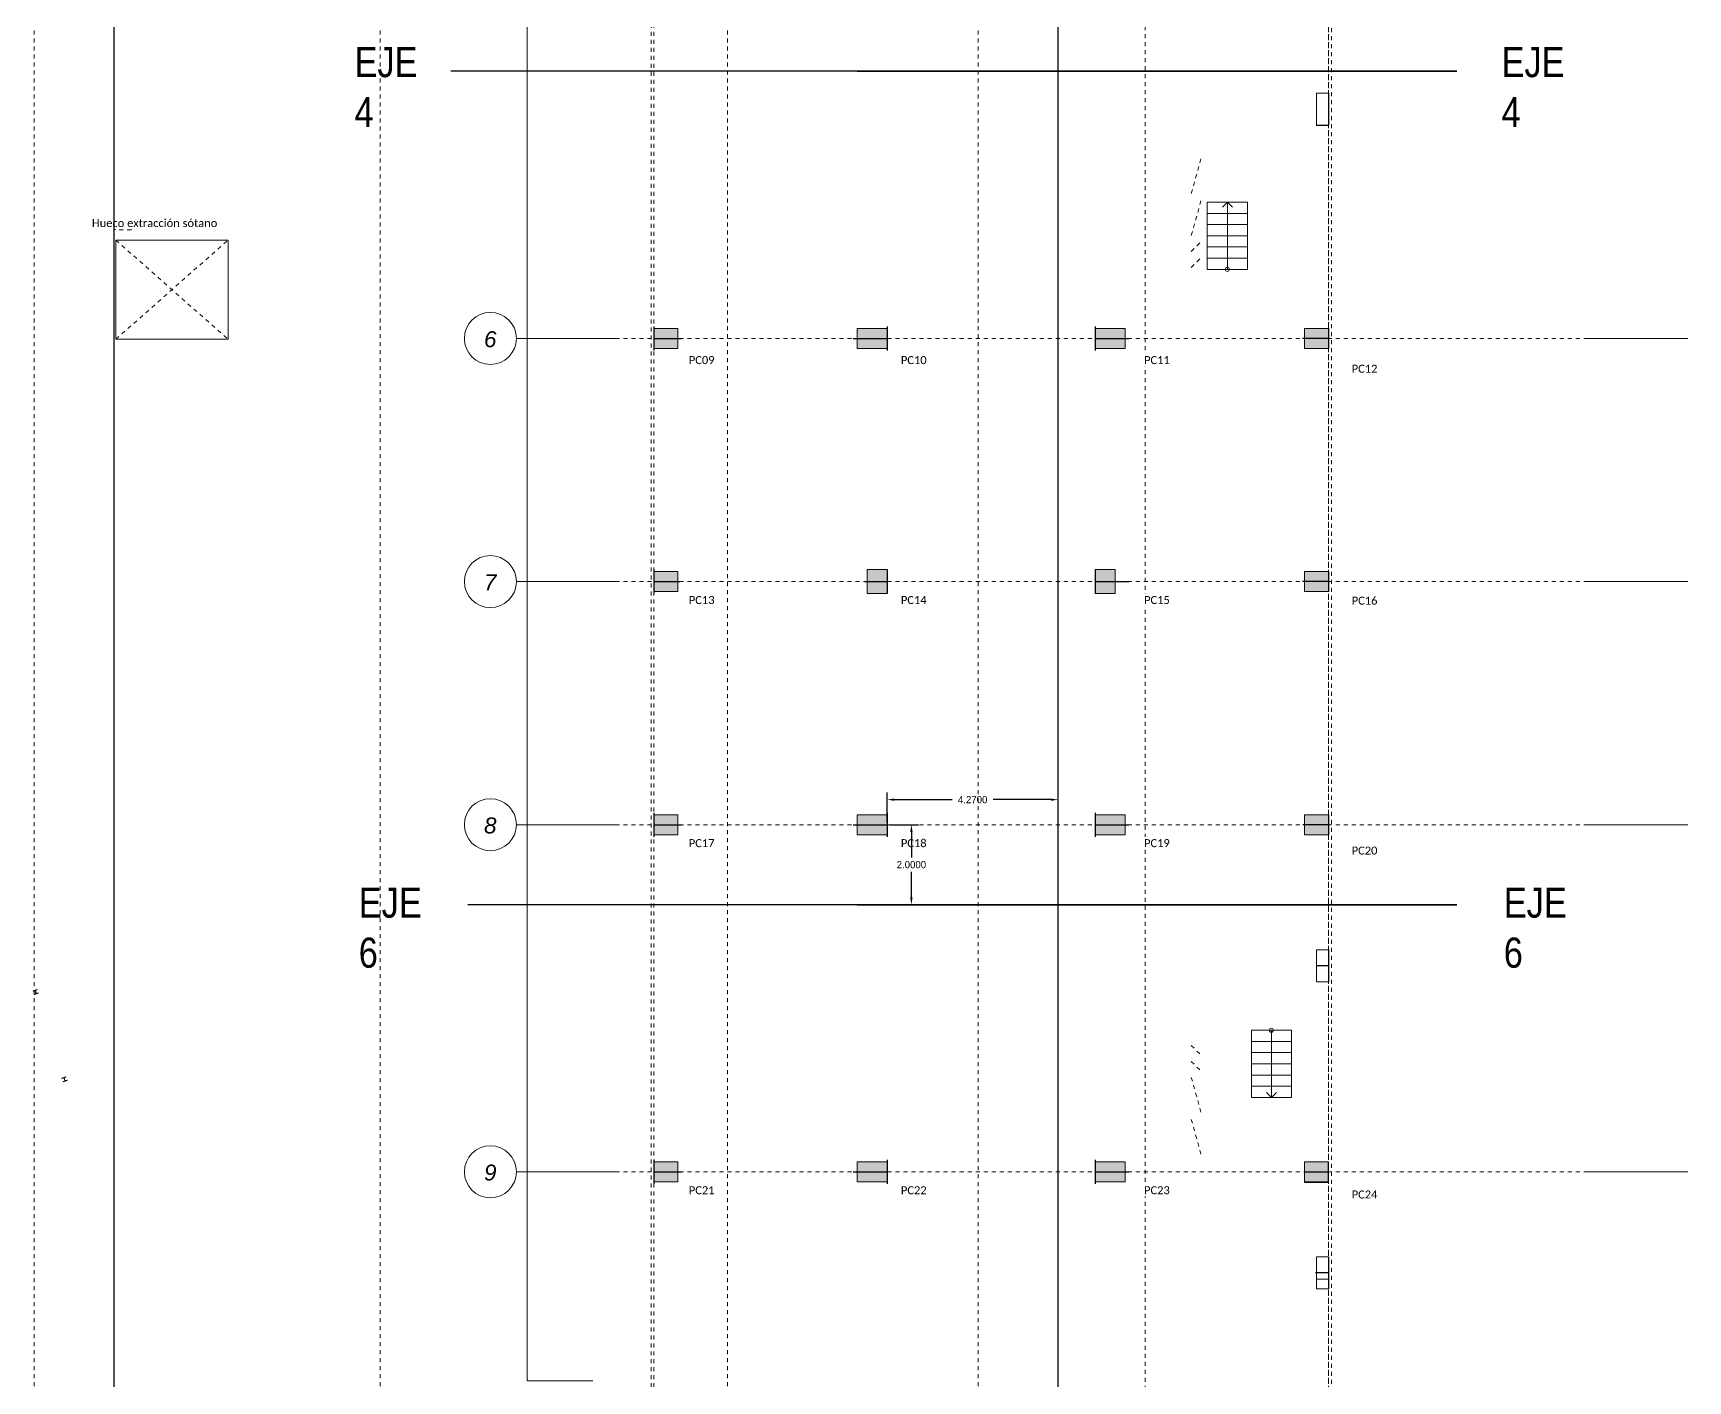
# Model space of a CAD drawing. Header units: millimetres. Extents: x -65 to 53, y -59 to 44.
# Drawn here: x 10.81 to 52.17, y -24.25 to 9.45 of the extents above; entities that cross this region are included whole.
import ezdxf

# ---------------------------------------------------------------- set-up
doc = ezdxf.new("R2010")
doc.units = ezdxf.units.MM
doc.linetypes.add('Trazo general', pattern=[0.001875, 0.00125, -0.000625])
for name, color, linetype, lineweight, true_color in [('0-AR-TXT-2', 5, 'Continuous', 5, 0x0000ff), ('00-AUX-5', 7, 'Continuous', 25, 0xff8000), ('00-AUX-6', 5, 'Trazo general', 5, 0x0000ff), ('1-AR-PILARES-1', 7, 'Continuous', 5, 0xc0c0c0), ('REJILLA-1', 7, 'Continuous', 5, 0x008080), ('REJILLA-2', 7, 'Trazo general', 5, 0x008080)]:
    doc.layers.add(name, color=color, linetype=linetype, lineweight=lineweight, true_color=true_color)
for name, color, linetype, lineweight in [('0-AUX', 7, 'Continuous', 5), ('00-AUX-1', 7, 'Trazo general', 5), ('1-AR-ESCALERA', 7, 'Continuous', 5), ('1-AR-PILARES', 7, 'Continuous', 5), ('1-AR-VISTA', 7, 'Continuous', 5)]:
    doc.layers.add(name, color=color, linetype=linetype, lineweight=lineweight)
doc.layers.add('EJES DE REPLANTEO', color=30, linetype='Continuous')
doc.styles.add('Arial_I', font='ariali.ttf', dxfattribs={"height": 0.4})
doc.styles.add('Calibri', font='calibri.ttf', dxfattribs={"height": 0.2})
doc.styles.add('FS_Technic', font='technic_.ttf', dxfattribs={"height": 2.5})
doc.dimstyles.get("Standard").update_dxf_attribs({"dimtxt": 0.18, "dimasz": 0.18, "dimexe": 0.18, "dimexo": 0.0625, "dimgap": 0.09, "dimtad": 0, "dimtih": 1, "dimtoh": 1, "dimdec": 4, "dimzin": 0, "dimdsep": 46, "dimtxsty": 'Standard', "dimcen": 0.09, "dimadec": 0, "dimazin": 0, "dimtfac": 1, "dimtdec": 4, "dimtofl": 0, "dimtmove": 0, "dimatfit": 3, "dimfxl": 1, "dimtolj": 1, "dimtzin": 0, "dimarcsym": 0})

# ---------------------------------------------------------------- blocks, each defined once
blk = doc.blocks.new('Metálico - HEB - HEB 100-5133296-Planta baja - forjado 03- STR')
at = {"layer": '1-AR-PILARES-1'}
blk.add_hatch(color=256, dxfattribs=at).paths.add_polyline_path([(-0.05, -0.05), (0.05, -0.05), (0.05, -0.04), (0.015, -0.04), (0.007, -0.036), (0.003, -0.028), (0.003, 0.028), (0.007, 0.036), (0.015, 0.04), (0.05, 0.04), (0.05, 0.05), (-0.05, 0.05), (-0.05, 0.04), (-0.015, 0.04), (-0.007, 0.036), (-0.003, 0.028), (-0.003, -0.028), (-0.007, -0.036), (-0.015, -0.04), (-0.05, -0.04)])
at = {"layer": '1-AR-PILARES'}
for p, q in [((-0.05, 0.05), (-0.05, 0.04)), ((0.05, 0.05), (-0.05, 0.05)), ((-0.05, 0.04), (-0.015, 0.04)), ((-0.003, 0.028), (-0.003, -0.028)), ((0.003, -0.028), (0.003, 0.028)), ((0.015, 0.04), (0.05, 0.04)), ((0.05, 0.04), (0.05, 0.05)), ((-0.015, -0.04), (-0.05, -0.04)), ((-0.05, -0.04), (-0.05, -0.05)), ((-0.05, -0.05), (0.05, -0.05)), ((0.05, -0.04), (0.015, -0.04)), ((0.05, -0.05), (0.05, -0.04))]:
    blk.add_line(p, q, dxfattribs=at)
for centre, start, end in [((-0.015, 0.028), 0, 90), ((0.015, 0.028), 90, 180), ((-0.015, -0.028), 270, 0), ((0.015, -0.028), 180, 270)]:
    blk.add_arc(centre, 0.012, start, end, dxfattribs=at)
blk = doc.blocks.new('Rejilla - Extremo de rejilla-3554-Planta baja - forjado 03- STR')
at = {"layer": '0-AUX'}
blk.add_circle((0, 0), 0.0065, dxfattribs=at)
blk = doc.blocks.new('*D91')
at = {"layer": 'Defpoints', "color": 0, "transparency": 16777216}
for p in [(36.43, -9.716), (32.16, -10.342), (36.43, -10.342)]:
    blk.add_point(p, dxfattribs=at)
at = {"layer": 'EJES DE REPLANTEO', "color": 0, "lineweight": -2, "transparency": 16777216}
for p, q in [((32.16, -10.28), (32.16, -9.536)), ((32.34, -9.716), (33.785, -9.716)), ((36.25, -9.716), (34.805, -9.716)), ((36.43, -10.28), (36.43, -9.536))]:
    blk.add_line(p, q, dxfattribs=at)
at = {"layer": 'EJES DE REPLANTEO', "color": 0, "transparency": 16777216}
for points in [[(32.34, -9.686), (32.34, -9.746), (32.16, -9.716)], [(36.25, -9.746), (36.25, -9.686), (36.43, -9.716)]]:
    blk.add_solid(points, dxfattribs=at)
at = {"layer": 'EJES DE REPLANTEO', "color": 0, "transparency": 16777216, "insert": (34.295, -9.716), "char_height": 0.18, "attachment_point": 5}
blk.add_mtext('\\A1;4.2700', dxfattribs=at)
blk = doc.blocks.new('*D92')
at = {"layer": 'Defpoints', "color": 0, "transparency": 16777216}
for p in [(32.16, -10.342), (32.16, -12.342), (32.764, -12.342)]:
    blk.add_point(p, dxfattribs=at)
at = {"layer": 'EJES DE REPLANTEO', "color": 0, "lineweight": -2, "transparency": 16777216}
for p, q in [((32.223, -10.342), (32.944, -10.342)), ((32.764, -10.522), (32.764, -11.162)), ((32.764, -12.162), (32.764, -11.522)), ((32.223, -12.342), (32.944, -12.342))]:
    blk.add_line(p, q, dxfattribs=at)
at = {"layer": 'EJES DE REPLANTEO', "color": 0, "transparency": 16777216}
for points in [[(32.794, -10.522), (32.734, -10.522), (32.764, -10.342)], [(32.734, -12.162), (32.794, -12.162), (32.764, -12.342)]]:
    blk.add_solid(points, dxfattribs=at)
at = {"layer": 'EJES DE REPLANTEO', "color": 0, "transparency": 16777216, "insert": (32.764, -11.342), "char_height": 0.18, "attachment_point": 5}
blk.add_mtext('\\A1;2.0000', dxfattribs=at)

msp = doc.modelspace()

# ---------------------------------------------------------------- hatches: boundary and pattern name
at = {"layer": '1-AR-PILARES-1'}
for points in [[(26.33008, 1.56799), (26.93008, 1.56799), (26.93008, 2.06799), (26.33008, 2.06799)], [(31.41008, 1.56799), (32.16008, 1.56799), (32.16008, 2.06799), (31.41008, 2.06799)], [(37.36008, 1.56799), (38.11008, 1.56799), (38.11008, 2.06799), (37.36008, 2.06799)], [(42.59008, 1.56799), (43.19008, 1.56799), (43.19008, 2.06799), (42.59008, 2.06799)], [(26.33008, -4.51201), (26.93008, -4.51201), (26.93008, -4.01201), (26.33008, -4.01201)], [(31.66008, -4.56201), (32.16008, -4.56201), (32.16008, -3.96201), (31.66008, -3.96201)], [(37.36008, -4.56201), (37.86008, -4.56201), (37.86008, -3.96201), (37.36008, -3.96201)], [(42.59008, -4.51201), (43.19008, -4.51201), (43.19008, -4.01201), (42.59008, -4.01201)], [(26.33008, -10.59201), (26.93008, -10.59201), (26.93008, -10.09201), (26.33008, -10.09201)], [(31.41008, -10.59201), (32.16008, -10.59201), (32.16008, -10.09201), (31.41008, -10.09201)], [(37.36008, -10.59201), (38.11008, -10.59201), (38.11008, -10.09201), (37.36008, -10.09201)], [(42.59008, -10.59201), (43.19008, -10.59201), (43.19008, -10.09201), (42.59008, -10.09201)], [(26.33008, -19.27201), (26.93008, -19.27201), (26.93008, -18.77201), (26.33008, -18.77201)], [(31.41008, -19.27201), (32.16008, -19.27201), (32.16008, -18.77201), (31.41008, -18.77201)], [(37.36008, -19.27201), (38.11008, -19.27201), (38.11008, -18.77201), (37.36008, -18.77201)], [(42.59008, -19.27201), (43.19008, -19.27201), (43.19008, -18.77201), (42.59008, -18.77201)]]:
    msp.add_hatch(color=256, dxfattribs=at).paths.add_polyline_path(points)

# ---------------------------------------------------------------- linework, layer by layer
at = {"layer": '0-AUX'}
for p, q in [((40.65968, 5.22521), (40.53468, 5.10021)), ((40.65968, 4.94521), (40.65968, 5.22521)), ((40.65968, 5.22521), (40.78468, 5.10021)), ((40.65968, 4.66521), (40.65968, 4.94521)), ((40.65968, 4.38521), (40.65968, 4.66521)), ((40.65968, 4.10521), (40.65968, 4.38521)), ((40.65968, 3.82521), (40.65968, 4.10521)), ((40.65968, 3.54521), (40.65968, 3.82521)), ((41.76008, -15.48201), (41.76008, -15.76201)), ((41.76008, -15.76201), (41.76008, -16.04201)), ((41.76008, -16.04201), (41.76008, -16.32201)), ((41.76008, -16.32201), (41.76008, -16.60201)), ((41.76008, -16.60201), (41.76008, -16.88201)), ((41.76008, -16.88201), (41.76008, -17.16201)), ((41.76008, -17.16201), (41.63508, -17.03701)), ((41.76008, -17.16201), (41.88508, -17.03701))]:
    msp.add_line(p, q, dxfattribs=at)
for centre in [(40.65968, 3.54521), (41.76008, -15.48201)]:
    msp.add_circle(centre, 0.05, dxfattribs=at)
at = {"layer": '00-AUX-1'}
for p, q in [((39.75968, 5.44299), (40.01127, 6.34869)), ((39.75968, 4.39299), (40.00968, 5.29299)), ((12.86604, 4.78455), (13.26604, 4.78455)), ((12.86604, 4.53455), (12.86604, 4.78455)), ((13.26604, 4.78455), (13.26604, 4.53455)), ((13.26604, 4.53455), (12.86604, 4.53455)), ((12.88508, 1.79799), (12.88508, 4.27799)), ((12.88508, 4.27799), (15.68508, 4.27799)), ((12.88508, 4.27799), (15.68508, 1.79799)), ((12.88508, 1.79799), (15.68508, 4.27799)), ((15.68508, 4.27799), (15.68508, 1.79799)), ((39.75968, 3.99299), (40.00968, 4.24299)), ((39.75968, 3.59299), (40.00968, 3.84299)), ((15.68508, 1.79799), (12.88508, 1.79799)), ((39.75968, -15.86201), (40.00968, -16.11201)), ((39.75968, -16.26201), (40.00968, -16.51201)), ((39.75968, -16.66201), (40.00968, -17.56201)), ((39.75968, -17.71201), (40.00968, -18.61201))]:
    msp.add_line(p, q, dxfattribs=at)
at = {"layer": '00-AUX-5'}
for p, q in [((43.19008, 7.95299), (43.19008, 7.15299)), ((42.88008, 7.15299), (43.19008, 7.15299)), ((26.33008, 2.11799), (26.33008, 1.51799)), ((32.16008, 2.11799), (32.16008, 1.51799)), ((37.36008, 2.11799), (37.36008, 1.51799)), ((43.19008, 2.06799), (43.19008, 1.56799)), ((26.33008, 1.81799), (27.02008, 1.81799)), ((31.31008, 1.81799), (32.16008, 1.81799)), ((37.36008, 1.81799), (38.20008, 1.81799)), ((43.19008, 1.81799), (42.53508, 1.81799)), ((26.33008, -3.96201), (26.33008, -4.56201)), ((32.16008, -3.96201), (32.16008, -4.56201)), ((37.36008, -3.96201), (37.36008, -4.56201)), ((43.19008, -4.01201), (43.19008, -4.51201)), ((26.33008, -4.26201), (26.98008, -4.26201)), ((31.61008, -4.26201), (32.16008, -4.26201)), ((37.36008, -4.26201), (38.20008, -4.26201)), ((43.19008, -4.26201), (42.53508, -4.26201)), ((26.33008, -10.04201), (26.33008, -10.64201)), ((32.16008, -10.04201), (32.16008, -10.64201)), ((37.36008, -10.04201), (37.36008, -10.64201)), ((43.19008, -10.09201), (43.19008, -10.59201)), ((26.33008, -10.34201), (27.02008, -10.34201)), ((31.31008, -10.34201), (32.16008, -10.34201)), ((37.36008, -10.34201), (38.20008, -10.34201)), ((43.19008, -10.34201), (42.54508, -10.34201)), ((43.19008, -13.46201), (43.19008, -14.28201)), ((43.19008, -13.87201), (42.89008, -13.87201)), ((26.33008, -18.72201), (26.33008, -19.32201)), ((26.33008, -19.02201), (27.02008, -19.02201)), ((31.31008, -19.02201), (32.16008, -19.02201)), ((32.16008, -18.72201), (32.16008, -19.32201)), ((37.36008, -18.72201), (37.36008, -19.32201)), ((37.36008, -19.02201), (38.20008, -19.02201)), ((42.59008, -19.02201), (43.18008, -19.02201)), ((43.18008, -18.77201), (43.18008, -19.27201)), ((43.19008, -21.14701), (43.19008, -21.94701)), ((43.19008, -21.54701), (42.86008, -21.54701))]:
    msp.add_line(p, q, dxfattribs=at)
at = {"layer": '00-AUX-6'}
for p, q in [((43.19008, 35.97799), (43.19008, -52.84245)), ((43.26008, 35.97799), (43.26008, -52.84245)), ((26.26008, -27.41201), (26.26008, 18.97799)), ((26.33008, -27.41201), (26.33008, 18.97799))]:
    msp.add_line(p, q, dxfattribs=at)
at = {"layer": '1-AR-ESCALERA'}
for p, q in [((40.15968, 5.22521), (41.15968, 5.22521)), ((40.15968, 3.54521), (40.15968, 5.22521)), ((41.15968, 3.54521), (41.15968, 5.22521)), ((40.15968, 4.94521), (41.15968, 4.94521)), ((40.15968, 4.66521), (41.15968, 4.66521)), ((40.15968, 4.38521), (41.15968, 4.38521)), ((40.15968, 4.10521), (41.15968, 4.10521)), ((40.15968, 3.82521), (41.15968, 3.82521)), ((40.15968, 3.54521), (41.15968, 3.54521)), ((40.15968, 3.54521), (41.15968, 3.54521)), ((42.26008, -15.48201), (41.26008, -15.48201)), ((41.26008, -15.48201), (41.26008, -17.16201)), ((42.26008, -15.48201), (41.26008, -15.48201)), ((42.26008, -15.48201), (42.26008, -17.16201)), ((42.26008, -15.76201), (41.26008, -15.76201)), ((42.26008, -16.04201), (41.26008, -16.04201)), ((42.26008, -16.32201), (41.26008, -16.32201)), ((42.26008, -16.60201), (41.26008, -16.60201)), ((42.26008, -16.88201), (41.26008, -16.88201)), ((42.26008, -17.16201), (41.26008, -17.16201))]:
    msp.add_line(p, q, dxfattribs=at)
at = {"layer": '1-AR-PILARES'}
for p, q in [((42.89008, 7.95299), (43.19008, 7.95299)), ((42.89008, 7.15299), (42.89008, 7.95299)), ((43.19008, 7.95299), (43.19008, 7.15299)), ((43.19008, 7.15299), (42.89008, 7.15299)), ((26.93008, 2.06799), (26.33008, 2.06799)), ((26.33008, 2.06799), (26.33008, 1.56799)), ((26.93008, 1.56799), (26.93008, 2.06799)), ((32.16008, 2.06799), (31.41008, 2.06799)), ((31.41008, 2.06799), (31.41008, 1.56799)), ((32.16008, 1.56799), (32.16008, 2.06799)), ((38.11008, 2.06799), (37.36008, 2.06799)), ((37.36008, 2.06799), (37.36008, 1.56799)), ((38.11008, 1.56799), (38.11008, 2.06799)), ((43.19008, 2.06799), (42.59008, 2.06799)), ((42.59008, 2.06799), (42.59008, 1.56799)), ((43.19008, 1.56799), (43.19008, 2.06799)), ((26.33008, 1.56799), (26.93008, 1.56799)), ((31.41008, 1.56799), (32.16008, 1.56799)), ((37.36008, 1.56799), (38.11008, 1.56799)), ((42.59008, 1.56799), (43.19008, 1.56799)), ((26.93008, -4.01201), (26.33008, -4.01201)), ((26.33008, -4.01201), (26.33008, -4.51201)), ((26.93008, -4.51201), (26.93008, -4.01201)), ((31.66008, -3.96201), (31.66008, -4.56201)), ((32.16008, -3.96201), (31.66008, -3.96201)), ((32.16008, -4.56201), (32.16008, -3.96201)), ((37.36008, -3.96201), (37.36008, -4.56201)), ((37.86008, -3.96201), (37.36008, -3.96201)), ((37.86008, -4.56201), (37.86008, -3.96201)), ((43.19008, -4.01201), (42.59008, -4.01201)), ((42.59008, -4.01201), (42.59008, -4.51201)), ((43.19008, -4.51201), (43.19008, -4.01201)), ((26.33008, -4.51201), (26.93008, -4.51201)), ((42.59008, -4.51201), (43.19008, -4.51201)), ((31.66008, -4.56201), (32.16008, -4.56201)), ((37.36008, -4.56201), (37.86008, -4.56201)), ((26.93008, -10.09201), (26.33008, -10.09201)), ((26.33008, -10.09201), (26.33008, -10.59201)), ((26.93008, -10.59201), (26.93008, -10.09201)), ((32.16008, -10.09201), (31.41008, -10.09201)), ((31.41008, -10.09201), (31.41008, -10.59201)), ((32.16008, -10.59201), (32.16008, -10.09201)), ((38.11008, -10.09201), (37.36008, -10.09201)), ((37.36008, -10.09201), (37.36008, -10.59201)), ((38.11008, -10.59201), (38.11008, -10.09201)), ((43.19008, -10.09201), (42.59008, -10.09201)), ((42.59008, -10.09201), (42.59008, -10.59201)), ((43.19008, -10.59201), (43.19008, -10.09201)), ((26.33008, -10.59201), (26.93008, -10.59201)), ((31.41008, -10.59201), (32.16008, -10.59201)), ((37.36008, -10.59201), (38.11008, -10.59201)), ((42.59008, -10.59201), (43.19008, -10.59201)), ((42.89008, -13.47263), (43.19008, -13.47263)), ((42.89008, -14.27263), (42.89008, -13.47263)), ((43.19008, -13.47263), (43.19008, -14.27263)), ((43.19008, -14.27263), (42.89008, -14.27263)), ((26.93008, -18.77201), (26.33008, -18.77201)), ((26.33008, -18.77201), (26.33008, -19.27201)), ((26.93008, -19.27201), (26.93008, -18.77201)), ((32.16008, -18.77201), (31.41008, -18.77201)), ((31.41008, -18.77201), (31.41008, -19.27201)), ((32.16008, -19.27201), (32.16008, -18.77201)), ((38.11008, -18.77201), (37.36008, -18.77201)), ((37.36008, -18.77201), (37.36008, -19.27201)), ((38.11008, -19.27201), (38.11008, -18.77201)), ((43.19008, -18.77201), (42.59008, -18.77201)), ((42.59008, -18.77201), (42.59008, -19.27201)), ((43.19008, -19.27201), (43.19008, -18.77201)), ((26.33008, -19.27201), (26.93008, -19.27201)), ((31.41008, -19.27201), (32.16008, -19.27201)), ((37.36008, -19.27201), (38.11008, -19.27201)), ((42.59008, -19.27201), (43.19008, -19.27201)), ((42.59008, -19.29201), (42.59008, -19.27201)), ((43.19008, -19.29201), (42.59008, -19.29201)), ((43.19008, -19.27201), (43.19008, -19.29201)), ((42.89008, -21.14701), (43.19008, -21.14701)), ((42.89008, -21.70701), (42.89008, -21.14701)), ((43.19008, -21.14701), (43.19008, -21.70701)), ((43.19008, -21.70701), (42.89008, -21.70701)), ((42.89008, -21.70701), (42.89008, -21.94701)), ((43.19008, -21.70701), (43.19008, -21.94701)), ((42.89008, -21.94701), (43.19008, -21.94701))]:
    msp.add_line(p, q, dxfattribs=at)
at = {"layer": '1-AR-VISTA'}
for p, q in [((23.16008, 18.99799), (23.16008, -24.25201)), ((12.88508, 4.27799), (12.88508, 1.79799)), ((15.68508, 4.27799), (12.88508, 4.27799)), ((15.68508, 1.79799), (15.68508, 4.27799)), ((12.88508, 1.79799), (15.68508, 1.79799)), ((23.16008, -24.25201), (24.80555, -24.25201))]:
    msp.add_line(p, q, dxfattribs=at)
at = {"layer": 'EJES DE REPLANTEO'}
for p, q in [((36.43008, -1.66903), (36.43008, 40.43941)), ((46.39647, 8.49799), (21.25709, 8.49799)), ((31.41008, 8.49799), (33.331, 8.49799)), ((33.331, 8.49799), (46.39647, 8.49799)), ((36.43008, -54.95395), (36.43008, -1.66903)), ((46.39647, -12.34201), (21.6788, -12.34201)), ((31.41008, -12.34201), (32.99657, -12.34201)), ((32.99657, -12.34201), (46.39647, -12.34201))]:
    msp.add_line(p, q, dxfattribs=at)
at = {"layer": 'REJILLA-1'}
for p, q in [((25.3916, 1.81799), (22.8916, 1.81799)), ((52.17008, 1.81799), (49.67008, 1.81799)), ((25.3916, -4.26201), (22.8916, -4.26201)), ((52.17008, -4.26201), (49.67008, -4.26201)), ((25.3916, -10.34201), (22.8916, -10.34201)), ((52.17008, -10.34201), (49.67008, -10.34201)), ((25.3916, -19.02201), (22.8916, -19.02201)), ((52.17008, -19.02201), (49.67008, -19.02201))]:
    msp.add_line(p, q, dxfattribs=at)
at = {"layer": 'REJILLA-2'}
for p, q in [((10.84008, -55.77901), (10.84008, 40.60006)), ((19.49008, -55.77901), (19.49008, 40.60006)), ((28.17008, -55.77901), (28.17008, 40.60006)), ((34.43008, -55.77901), (34.43008, 40.60006)), ((38.61008, -55.47208), (38.61008, 40.60006)), ((43.19008, -55.47208), (43.19008, 40.60006)), ((49.67008, 1.81799), (25.3916, 1.81799)), ((49.67008, -4.26201), (25.3916, -4.26201)), ((49.67008, -10.34201), (25.3916, -10.34201)), ((49.67008, -19.02201), (25.3916, -19.02201))]:
    msp.add_line(p, q, dxfattribs=at)

# ---------------------------------------------------------------- block references
at = {"layer": '0-AUX', "xscale": 99.99999999999993, "yscale": 99.99999999999993, "zscale": 99.99999999999993, "rotation": 90.00000000000057}
for p in [(22.2416, 1.81799), (22.2416, -4.26201), (22.2416, -10.34201), (22.2416, -19.02201)]:
    msp.add_blockref('Rejilla - Extremo de rejilla-3554-Planta baja - forjado 03- STR', p, dxfattribs=at)
at = {"layer": '1-AR-PILARES', "rotation": 18.30100953473301}
for p in [(10.87654, -14.52585), (11.59876, -16.70952)]:
    msp.add_blockref('Metálico - HEB - HEB 100-5133296-Planta baja - forjado 03- STR', p, dxfattribs=at)

# ---------------------------------------------------------------- texts
at = {"layer": '0-AR-TXT-2', "char_height": 0.2, "width": 0.7936706, "attachment_point": 1, "style": 'Calibri', "bg_fill": 3, "box_fill_scale": 1.25, "bg_fill_color": 256, "bg_fill_true_color": 13158600, "bg_fill_transparency": 0}
for s, insert in [('PC10', (32.50077, 1.37649)), ('PC12', (43.76723, 1.16126)), ('PC14', (32.50077, -4.62351)), ('PC16', (43.76723, -4.63874)), ('PC18', (32.50077, -10.70351)), ('PC20', (43.76723, -10.88943)), ('PC22', (32.50077, -19.38351)), ('PC24', (43.76723, -19.48943))]:
    msp.add_mtext(s, dxfattribs=dict(at, insert=insert))
at = {"layer": 'EJES DE REPLANTEO', "char_height": 0.75, "width": 0.2679981, "attachment_point": 1, "style": 'FS_Technic'}
for s, insert in [('EJE 4', (18.84585, 9.10297)), ('EJE 4', (47.51282, 9.10297)), ('EJE 6', (18.95151, -11.917)), ('EJE 6', (47.5679, -11.917))]:
    msp.add_mtext(s, dxfattribs=dict(at, insert=insert))

# ---------------------------------------------------------------- dimensions: what is measured, and where the dimension line sits
at = {"layer": 'EJES DE REPLANTEO'}
dim = msp.add_linear_dim(base=(36.43008, -9.71645), p1=(32.16008, -10.34201), p2=(36.43008, -10.34201), dimstyle='Standard', dxfattribs=at)
dim.commit()
dim.dimension.update_dxf_attribs({"geometry": '*D91', "text_midpoint": (34.29508, -9.71645)})

# ---------------------------------------------------------------- next in the draw order: texts
at = {"layer": '0-AR-TXT-2', "char_height": 0.2, "attachment_point": 1, "style": 'Calibri', "bg_fill": 3, "box_fill_scale": 1.25, "bg_fill_color": 256, "bg_fill_true_color": 13158600, "bg_fill_transparency": 0}
for s, insert, width in [('Hueco extracción sótano', (12.28333, 4.80314), 3.8561169), ('PC09', (27.20077, 1.37649), 0.7936706), ('PC11', (38.57805, 1.37649), 0.7936706), ('PC13', (27.20077, -4.62351), 0.7936706), ('PC15', (38.57805, -4.62351), 0.7936706), ('PC17', (27.20077, -10.70351), 0.7936706), ('PC19', (38.57805, -10.70351), 0.7936706), ('PC21', (27.20077, -19.38351), 0.7936706), ('PC23', (38.57805, -19.38351), 0.7936706)]:
    msp.add_mtext(s, dxfattribs=dict(at, insert=insert, width=width))
at = {"layer": '0-AUX', "char_height": 0.4, "width": 0.3767931, "attachment_point": 1, "style": 'Arial_I', "bg_fill": 3, "box_fill_scale": 1.25, "bg_fill_color": 256, "bg_fill_true_color": 13158600, "bg_fill_transparency": 0}
for s, insert in [('\\fArial|b0|i1|c0|p34|;6', (22.08346, 1.99879)), ('\\fArial|b0|i1|c0|p34|;7', (22.08346, -4.08121)), ('\\fArial|b0|i1|c0|p34|;8', (22.08346, -10.16121)), ('\\fArial|b0|i1|c0|p34|;9', (22.08346, -18.84121))]:
    msp.add_mtext(s, dxfattribs=dict(at, insert=insert))

# ---------------------------------------------------------------- next in the draw order: dimensions: what is measured, and where the dimension line sits
at = {"layer": 'EJES DE REPLANTEO'}
dim = msp.add_linear_dim(base=(32.764, -12.34201), p1=(32.16008, -10.34201), p2=(32.16008, -12.34201), angle=90, dimstyle='Standard', dxfattribs=at)
dim.commit()
dim.dimension.update_dxf_attribs({"geometry": '*D92', "text_midpoint": (32.764, -11.34201)})

# ---------------------------------------------------------------- next in the draw order: linework, layer by layer
msp.add_line((12.84008, -54.95395), (12.84008, 40.43941), dxfattribs=at)

doc.saveas('drawing.dxf')
